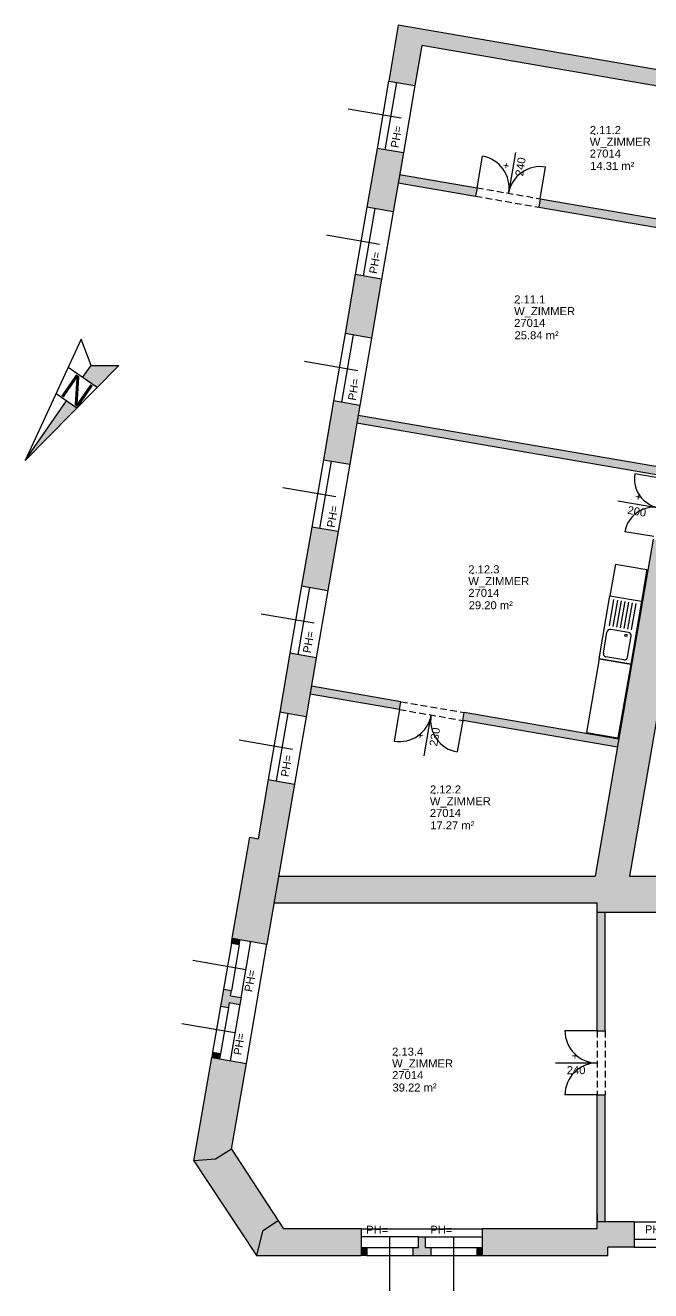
# Model space of a CAD drawing. Header units: centimetres. Extents: x -2015 to 674, y -1541 to 830.
# Drawn here: x -2015 to -844, y -1541 to 830 of the extents above; entities that cross this region are included whole.
import ezdxf
from ezdxf.enums import TextEntityAlignment as Align

# ---------------------------------------------------------------- set-up
doc = ezdxf.new("R2010")
doc.units = ezdxf.units.CM
doc.header["$LTSCALE"] = 50
doc.header["$MEASUREMENT"] = 0
doc.linetypes.add('VERDECKT', pattern=[0.375, 0.25, -0.125])
doc.layers.get('0').update_dxf_attribs({"linetype": 'CONTINUOUS'})
for name, color, linetype in [('ARC-Fenster', 5, 'CONTINUOUS'), ('ARC-Fenster-nv', 5, 'CONTINUOUS'), ('ARC-Tueren', 5, 'CONTINUOUS'), ('ARC-Tueren-nv', 5, 'CONTINUOUS'), ('BE-T-PM', 7, 'CONTINUOUS'), ('BE-T-RNBVBF', 7, 'CONTINUOUS'), ('BS-NPF', 7, 'CONTINUOUS'), ('BS-STT-A', 203, 'CONTINUOUS'), ('BS-WA-A-T', 203, 'CONTINUOUS'), ('BS-WA-C-NT', 253, 'CONTINUOUS'), ('BS-WA-C-T', 253, 'CONTINUOUS'), ('BS-WA-S-NT', 201, 'CONTINUOUS'), ('BS-WA-S-T', 201, 'CONTINUOUS'), ('BS-WA-V-NT', 203, 'VERDECKT'), ('HB-ZU-MOE-EI', 36, 'CONTINUOUS')]:
    doc.layers.add(name, color=color, linetype=linetype)
doc.styles.add('MOE', font='arial.ttf')
doc.styles.add('RNB', font='arial.ttf', dxfattribs={"width": 0.8})
doc.styles.get("Standard").update_dxf_attribs({"font": 'arial.ttf'})

# ---------------------------------------------------------------- blocks, each defined once
blk = doc.blocks.new('*U26')
at = {"layer": 'ARC-Fenster'}
for p, q in [((-64, -55.2), (64, -55.2)), ((-64, -70.2), (64, -70.2))]:
    blk.add_line(p, q, dxfattribs=at)
at = {"layer": 'ARC-Fenster-nv'}
blk.add_line((0, -136.1), (0, -35.2), dxfattribs=at)
blk.add_text('PH=', height=15, rotation=180, dxfattribs=at).set_placement((57.2, -30.7))
at = {"layer": 'ARC-Fenster-nv', "flags": 1}
for tag, p in [('FLAECHE', (-128, 69.1)), ('TIEFE', (-128, 52.5)), ('MATERIAL', (-128, 60.8)), ('FENSTERTYP', (-128, 44.2)), ('AUSSENJALOUSIE', (-128, 35.8)), ('ANTRIEB', (-128, 27.4)), ('G-WERT', (-128, 19.1)), ('FARBE', (-128, 10.8)), ('BEMERKUNG', (-128, 2.4)), ('ANLAGENGRUPPE', (-128, -12.7)), ('DB_ID', (-128, -5.9))]:
    blk.add_attdef(tag, p, '', height=5, dxfattribs=at)
at = {"layer": 'ARC-Fenster-nv'}
blk.add_attdef('PH', text='', height=15, rotation=180, dxfattribs=at).set_placement((9.2, -45.5), align=Align.TOP_LEFT)
at = {"layer": 'ARC-Fenster-nv', "flags": 2}
blk.add_attdef('BREITE1', (-6.2, -135.8), '', height=15, rotation=89.3404, dxfattribs=at)
at = {"layer": 'ARC-Fenster-nv'}
blk.add_attdef('HOEHE', (20.9, -136.3), '', height=15, rotation=89.3404, dxfattribs=at)
blk = doc.blocks.new('*U27')
at = {"layer": 'ARC-Fenster'}
for p, q in [((-64, -55.2), (64, -55.2)), ((-64, -70.2), (64, -70.2))]:
    blk.add_line(p, q, dxfattribs=at)
at = {"layer": 'ARC-Fenster-nv'}
blk.add_line((0, -136.1), (0, -35.2), dxfattribs=at)
blk.add_text('PH=', height=15, rotation=180, dxfattribs=at).set_placement((56.5, -30.4))
at = {"layer": 'ARC-Fenster-nv', "flags": 1}
for tag, p in [('FLAECHE', (-128, 69.1)), ('TIEFE', (-128, 52.5)), ('MATERIAL', (-128, 60.8)), ('FENSTERTYP', (-128, 44.2)), ('AUSSENJALOUSIE', (-128, 35.8)), ('ANTRIEB', (-128, 27.4)), ('G-WERT', (-128, 19.1)), ('FARBE', (-128, 10.8)), ('BEMERKUNG', (-128, 2.4)), ('ANLAGENGRUPPE', (-128, -12.7)), ('DB_ID', (-128, -5.9))]:
    blk.add_attdef(tag, p, '', height=5, dxfattribs=at)
at = {"layer": 'ARC-Fenster-nv'}
blk.add_attdef('PH', text='', height=15, rotation=180, dxfattribs=at).set_placement((8.5, -45.2), align=Align.TOP_LEFT)
at = {"layer": 'ARC-Fenster-nv', "flags": 2}
blk.add_attdef('BREITE1', (-6.2, -135.8), '', height=15, rotation=89.3404, dxfattribs=at)
at = {"layer": 'ARC-Fenster-nv'}
blk.add_attdef('HOEHE', (20.9, -136.3), '', height=15, rotation=89.3404, dxfattribs=at)
blk = doc.blocks.new('*U24')
at = {"layer": 'ARC-Fenster'}
for p, q in [((-64, -35), (64, -35)), ((-64, -50), (64, -50))]:
    blk.add_line(p, q, dxfattribs=at)
at = {"layer": 'ARC-Fenster-nv'}
blk.add_line((0, -115.9), (0, -15), dxfattribs=at)
blk.add_text('PH=', height=15, rotation=180, dxfattribs=at).set_placement((57.2, -9.1))
at = {"layer": 'ARC-Fenster-nv', "flags": 1}
for tag, p in [('TIEFE', (-128, 72.7)), ('FLAECHE', (-128, 89.3)), ('MATERIAL', (-128, 81)), ('AUSSENJALOUSIE', (-128, 55.9)), ('ANTRIEB', (-128, 47.6)), ('FENSTERTYP', (-128, 64.3)), ('G-WERT', (-128, 39.3)), ('FARBE', (-128, 30.9)), ('BEMERKUNG', (-128, 22.6)), ('ANLAGENGRUPPE', (-128, 7.4)), ('DB_ID', (-128, 14.3))]:
    blk.add_attdef(tag, p, '', height=5, dxfattribs=at)
at = {"layer": 'ARC-Fenster-nv'}
blk.add_attdef('PH', text='', height=15, rotation=180, dxfattribs=at).set_placement((9.1, -24), align=Align.TOP_LEFT)
at = {"layer": 'ARC-Fenster-nv', "flags": 2}
blk.add_attdef('BREITE1', (-6.2, -115.6), '', height=15, rotation=89.3404, dxfattribs=at)
at = {"layer": 'ARC-Fenster-nv'}
blk.add_attdef('HOEHE', (20.9, -116.2), '', height=15, rotation=89.3404, dxfattribs=at)
blk = doc.blocks.new('*U11')
at = {"layer": 'ARC-Fenster'}
for p, q in [((-64, -55.2), (64, -55.2)), ((-64, -70.2), (64, -70.2))]:
    blk.add_line(p, q, dxfattribs=at)
at = {"layer": 'ARC-Fenster-nv'}
blk.add_line((0, -136.1), (0, -35.2), dxfattribs=at)
blk.add_text('PH=', height=15, dxfattribs=at).set_placement((-44.1, -44.5))
at = {"layer": 'ARC-Fenster-nv', "flags": 1}
for tag, p in [('FLAECHE', (-128, 69.1)), ('TIEFE', (-128, 52.5)), ('MATERIAL', (-128, 60.8)), ('FENSTERTYP', (-128, 44.2)), ('AUSSENJALOUSIE', (-128, 35.8)), ('ANTRIEB', (-128, 27.4)), ('G-WERT', (-128, 19.1)), ('FARBE', (-128, 10.8)), ('BEMERKUNG', (-128, 2.4)), ('ANLAGENGRUPPE', (-128, -12.7)), ('DB_ID', (-128, -5.9))]:
    blk.add_attdef(tag, p, '', height=5, dxfattribs=at)
at = {"layer": 'ARC-Fenster-nv'}
blk.add_attdef('PH', text='', height=15, rotation=360, dxfattribs=at).set_placement((3.9, -29.6), align=Align.TOP_LEFT)
at = {"layer": 'ARC-Fenster-nv', "flags": 2}
blk.add_attdef('BREITE1', (-6, -135.8), '', height=15, rotation=90, dxfattribs=at)
at = {"layer": 'ARC-Fenster-nv'}
blk.add_attdef('HOEHE', (21.1, -136.1), '', height=15, rotation=90, dxfattribs=at)
blk = doc.blocks.new('*U12')
at = {"layer": 'ARC-Fenster'}
for p, q in [((-43.3, -55.2), (43.3, -55.2)), ((-43.3, -70.2), (43.3, -70.2))]:
    blk.add_line(p, q, dxfattribs=at)
at = {"layer": 'ARC-Fenster-nv'}
blk.add_line((0, -136.1), (0, -35.2), dxfattribs=at)
blk.add_text('PH=', height=15, dxfattribs=at).set_placement((-44.1, -29.5))
at = {"layer": 'ARC-Fenster-nv', "flags": 1}
for tag, p in [('FLAECHE', (-128, 69.1)), ('TIEFE', (-128, 52.5)), ('MATERIAL', (-128, 60.8)), ('FENSTERTYP', (-128, 44.2)), ('AUSSENJALOUSIE', (-128, 35.8)), ('ANTRIEB', (-128, 27.4)), ('G-WERT', (-128, 19.1)), ('FARBE', (-128, 10.8)), ('BEMERKUNG', (-128, 2.4)), ('ANLAGENGRUPPE', (-128, -12.7)), ('DB_ID', (-128, -5.9))]:
    blk.add_attdef(tag, p, '', height=5, dxfattribs=at)
at = {"layer": 'ARC-Fenster-nv'}
blk.add_attdef('PH', text='', height=15, rotation=360, dxfattribs=at).set_placement((3.9, -14.7), align=Align.TOP_LEFT)
at = {"layer": 'ARC-Fenster-nv', "flags": 2}
blk.add_attdef('BREITE1', (-6, -135.8), '', height=15, rotation=90, dxfattribs=at)
at = {"layer": 'ARC-Fenster-nv'}
blk.add_attdef('HOEHE', (21.1, -136.1), '', height=15, rotation=90, dxfattribs=at)
blk = doc.blocks.new('*U13')
at = {"layer": 'ARC-Fenster'}
for p, q in [((-43.5, -55.2), (43.5, -55.2)), ((-43.5, -70.2), (43.5, -70.2))]:
    blk.add_line(p, q, dxfattribs=at)
at = {"layer": 'ARC-Fenster-nv'}
blk.add_line((0, -136.1), (0, -35.2), dxfattribs=at)
blk.add_text('PH=', height=15, rotation=180, dxfattribs=at).set_placement((40.6, -16.2))
at = {"layer": 'ARC-Fenster-nv', "flags": 1}
for tag, p in [('FLAECHE', (-128, 69.1)), ('TIEFE', (-128, 52.5)), ('MATERIAL', (-128, 60.8)), ('FENSTERTYP', (-128, 44.2)), ('AUSSENJALOUSIE', (-128, 35.8)), ('ANTRIEB', (-128, 27.4)), ('G-WERT', (-128, 19.1)), ('FARBE', (-128, 10.8)), ('BEMERKUNG', (-128, 2.4)), ('ANLAGENGRUPPE', (-128, -12.7)), ('DB_ID', (-128, -5.9))]:
    blk.add_attdef(tag, p, '', height=5, dxfattribs=at)
at = {"layer": 'ARC-Fenster-nv'}
blk.add_attdef('PH', text='', height=15, rotation=180, dxfattribs=at).set_placement((-7.4, -31), align=Align.TOP_LEFT)
at = {"layer": 'ARC-Fenster-nv', "flags": 2}
blk.add_attdef('BREITE1', (-6, -135.8), '', height=15, rotation=90, dxfattribs=at)
at = {"layer": 'ARC-Fenster-nv'}
blk.add_attdef('HOEHE', (21.1, -136.1), '', height=15, rotation=90, dxfattribs=at)
blk = doc.blocks.new('*U25')
at = {"layer": 'ARC-Fenster'}
for p, q in [((-64, -55.2), (64, -55.2)), ((-64, -70.2), (64, -70.2))]:
    blk.add_line(p, q, dxfattribs=at)
at = {"layer": 'ARC-Fenster-nv'}
blk.add_line((0, -136.1), (0, -35.2), dxfattribs=at)
blk.add_text('PH=', height=15, rotation=180, dxfattribs=at).set_placement((58.7, -27.7))
at = {"layer": 'ARC-Fenster-nv', "flags": 1}
for tag, p in [('FLAECHE', (-128, 69.1)), ('TIEFE', (-128, 52.5)), ('MATERIAL', (-128, 60.8)), ('FENSTERTYP', (-128, 44.2)), ('AUSSENJALOUSIE', (-128, 35.8)), ('ANTRIEB', (-128, 27.4)), ('G-WERT', (-128, 19.1)), ('FARBE', (-128, 10.8)), ('BEMERKUNG', (-128, 2.4)), ('ANLAGENGRUPPE', (-128, -12.7)), ('DB_ID', (-128, -5.9))]:
    blk.add_attdef(tag, p, '', height=5, dxfattribs=at)
at = {"layer": 'ARC-Fenster-nv'}
blk.add_attdef('PH', text='', height=15, rotation=180, dxfattribs=at).set_placement((10.6, -42.5), align=Align.TOP_LEFT)
at = {"layer": 'ARC-Fenster-nv', "flags": 2}
blk.add_attdef('BREITE1', (-6.2, -135.8), '', height=15, rotation=89.3404, dxfattribs=at)
at = {"layer": 'ARC-Fenster-nv'}
blk.add_attdef('HOEHE', (20.9, -136.3), '', height=15, rotation=89.3404, dxfattribs=at)
blk = doc.blocks.new('*U28')
at = {"layer": 'ARC-Fenster'}
for p, q in [((-64, -55.2), (64, -55.2)), ((-64, -70.2), (64, -70.2))]:
    blk.add_line(p, q, dxfattribs=at)
at = {"layer": 'ARC-Fenster-nv'}
blk.add_line((0, -136.1), (0, -35.2), dxfattribs=at)
blk.add_text('PH=', height=15, rotation=180, dxfattribs=at).set_placement((58, -31.9))
at = {"layer": 'ARC-Fenster-nv', "flags": 1}
for tag, p in [('FLAECHE', (-128, 69.1)), ('TIEFE', (-128, 52.5)), ('MATERIAL', (-128, 60.8)), ('FENSTERTYP', (-128, 44.2)), ('AUSSENJALOUSIE', (-128, 35.8)), ('ANTRIEB', (-128, 27.4)), ('G-WERT', (-128, 19.1)), ('FARBE', (-128, 10.8)), ('BEMERKUNG', (-128, 2.4)), ('ANLAGENGRUPPE', (-128, -12.7)), ('DB_ID', (-128, -5.9))]:
    blk.add_attdef(tag, p, '', height=5, dxfattribs=at)
at = {"layer": 'ARC-Fenster-nv'}
blk.add_attdef('PH', text='', height=15, rotation=180, dxfattribs=at).set_placement((10, -46.7), align=Align.TOP_LEFT)
at = {"layer": 'ARC-Fenster-nv', "flags": 2}
blk.add_attdef('BREITE1', (-6.2, -135.8), '', height=15, rotation=89.3404, dxfattribs=at)
at = {"layer": 'ARC-Fenster-nv'}
blk.add_attdef('HOEHE', (20.9, -136.3), '', height=15, rotation=89.3404, dxfattribs=at)
blk = doc.blocks.new('*U7')
at = {"layer": 'ARC-Fenster'}
for p, q in [((-64, -55.2), (64, -55.2)), ((-64, -70.2), (64, -70.2))]:
    blk.add_line(p, q, dxfattribs=at)
at = {"layer": 'ARC-Fenster-nv'}
blk.add_line((0, -136.1), (0, -35.2), dxfattribs=at)
blk.add_text('PH=', height=15, rotation=180, dxfattribs=at).set_placement((53.6, -33.3))
at = {"layer": 'ARC-Fenster-nv', "flags": 1}
for tag, p in [('FLAECHE', (-128, 69.1)), ('TIEFE', (-128, 52.5)), ('MATERIAL', (-128, 60.8)), ('FENSTERTYP', (-128, 44.2)), ('AUSSENJALOUSIE', (-128, 35.8)), ('ANTRIEB', (-128, 27.4)), ('G-WERT', (-128, 19.1)), ('FARBE', (-128, 10.8)), ('BEMERKUNG', (-128, 2.4)), ('ANLAGENGRUPPE', (-128, -12.7)), ('DB_ID', (-128, -5.9))]:
    blk.add_attdef(tag, p, '', height=5, dxfattribs=at)
at = {"layer": 'ARC-Fenster-nv'}
blk.add_attdef('PH', text='', height=15, rotation=180, dxfattribs=at).set_placement((5.6, -48.1), align=Align.TOP_LEFT)
at = {"layer": 'ARC-Fenster-nv', "flags": 2}
blk.add_attdef('BREITE1', (-6.2, -135.8), '', height=15, rotation=89.3404, dxfattribs=at)
at = {"layer": 'ARC-Fenster-nv'}
blk.add_attdef('HOEHE', (20.9, -136.3), '', height=15, rotation=89.3404, dxfattribs=at)
blk = doc.blocks.new('BS-Nordpeil')
h = blk.add_hatch(color=256)
h.paths.add_polyline_path([(122.7, 178), (107, 155.2), (134.2, 136.5), (175, 178)])
h.paths.add_polyline_path([(0, 0), (96.4, 98), (76.8, 111.5)])
for p, q in [((104.1, 226.9), (0, 0)), ((122.7, 178), (104.1, 226.9)), ((175, 178), (0, 0)), ((134.2, 136.5), (79.8, 174)), ((107, 155.2), (122.7, 178)), ((122.7, 178), (175, 178)), ((96.4, 98), (57.3, 124.9)), ((0, 0), (76.8, 111.5))]:
    blk.add_line(p, q)
at = {"insert": (90.2, 164.6), "char_height": 49, "attachment_point": 1, "rotation": 325.4226}
blk.add_mtext_dynamic_manual_height_columns('N', width=115.716, gutter_width=12.5, heights=[0], dxfattribs=at)
blk = doc.blocks.new('*U33')
at = {"layer": 'ARC-Tueren'}
for p, q in [((-55, 79.5), (-55, 24.5)), ((55, 79.5), (55, 24.5))]:
    blk.add_line(p, q, dxfattribs=at)
for centre, start, end in [((-55, 79.5), 270, 0), ((55, 79.5), 180, 270)]:
    blk.add_arc(centre, 55, start, end, dxfattribs=at)
at = {"layer": 'ARC-Tueren-nv'}
blk.add_line((0, 1.9), (0, 79.5), dxfattribs=at)
at = {"layer": 'ARC-Tueren-nv', "insert": (-21.1, 32.4), "char_height": 15, "width": 48.816, "attachment_point": 1, "rotation": 89.7958}
blk.add_mtext('+', dxfattribs=at)
at = {"layer": 'ARC-Tueren-nv', "flags": 1}
for tag, p in [('TUERTYP', (-99.1, 148)), ('FLAECHE', (-99.1, 139.5)), ('ANSCHLAGTYP', (-99.1, 122.3)), ('DORNMASS', (-99.1, 130.9)), ('MATERIAL', (-99.1, 113.8)), ('FARBE', (-99.1, 105.2))]:
    blk.add_attdef(tag, p, '', height=5, dxfattribs=at)
at = {"layer": 'ARC-Tueren-nv'}
for tag, p in [('BEMERKUNG', (-0.9, 112.3)), ('BRANDSCHUTZ-KL', (-0.4, 96.4)), ('TUER-NR', (0, 79.6))]:
    blk.add_attdef(tag, text='', height=12.5, dxfattribs=at).set_placement(p, align=Align.CENTER)
at = {"layer": 'ARC-Tueren-nv', "flags": 2}
for tag, p in [('BREITE2', (-6.1, 43.2)), ('BREITE1', (-5.5, 8.5))]:
    blk.add_attdef(tag, p, '', height=15, rotation=89.7958, dxfattribs=at)
at = {"layer": 'ARC-Tueren-nv'}
blk.add_attdef('HOEHE', (21, 22.8), '', height=15, rotation=89.7958, dxfattribs=at)
blk = doc.blocks.new('*U37')
at = {"linetype": 'Continuous'}
for p, q in [((0, -60), (0, 0)), ((0, 0), (120, 0)), ((120, 0), (120, -60)), ((6, -10), (56, -10)), ((6, -17), (56, -17)), ((62, -14), (62, -48)), ((108, -8), (68, -8)), ((114, -14), (114, -48)), ((6, -24), (56, -24)), ((6, -31), (56, -31)), ((6, -38), (56, -38)), ((6, -45), (56, -45)), ((120, -60), (0, -60)), ((6, -52), (56, -52)), ((108, -54), (68, -54))]:
    blk.add_line(p, q, dxfattribs=at)
blk.add_circle((68, -18), 2, dxfattribs=at)
for centre, start, end in [((68, -14), 90, 180), ((108, -14), 0, 90), ((68, -48), 180, 270), ((108, -48), 270, 0)]:
    blk.add_arc(centre, 6, start, end, dxfattribs=at)
at = {"style": 'MOE', "flags": 1}
for tag, p in [('BEZEICHNUNG', (62.4, -15.8)), ('HERSTELLER', (60.2, -24.4)), ('BEMERKUNG', (60.2, -50.1))]:
    blk.add_attdef(tag, text='', height=5, dxfattribs=at).set_placement(p, align=Align.CENTER)
at = {"style": 'MOE', "flags": 3}
for tag, p in [('LAENGE1', (37, -33)), ('BREITE1', (37, -40.9))]:
    blk.add_attdef(tag, p, '', height=5, dxfattribs=at)
blk = doc.blocks.new('*U38')
for p, q in [((0, 0), (0, 60)), ((0, 60), (140, 60)), ((140, 0), (140, 60)), ((0, 0), (140, 0))]:
    blk.add_line(p, q)
at = {"style": 'MOE', "flags": 3}
for tag, p in [('LAENGE1', (7.7, 31.3)), ('BREITE1', (7.7, 23.5))]:
    blk.add_attdef(tag, p, '', height=5, dxfattribs=at)
at = {"style": 'MOE', "flags": 1}
for tag, height, p in [('HERSTELLER', 5, (31.2, 40)), ('BEMERKUNG', 5, (31.2, 14.3)), ('BEZEICHNUNG', 12.5, (33.8, -18.2))]:
    blk.add_attdef(tag, text='', height=height, dxfattribs=at).set_placement(p, align=Align.CENTER)
blk = doc.blocks.new('*U39')
for p, q in [((0, 0), (0, 60)), ((0, 60), (60, 60)), ((60, 0), (60, 60)), ((0, 0), (60, 0))]:
    blk.add_line(p, q)
at = {"style": 'MOE', "flags": 3}
for tag, p in [('LAENGE1', (7.7, 31.3)), ('BREITE1', (7.7, 23.5))]:
    blk.add_attdef(tag, p, '', height=5, dxfattribs=at)
at = {"style": 'MOE', "flags": 1}
for tag, height, p in [('HERSTELLER', 5, (31.2, 40)), ('BEMERKUNG', 5, (31.2, 14.3)), ('BEZEICHNUNG', 12.5, (33.8, -18.2))]:
    blk.add_attdef(tag, text='', height=height, dxfattribs=at).set_placement(p, align=Align.CENTER)
blk = doc.blocks.new('*U42')
at = {"layer": 'ARC-Tueren'}
for p, q in [((-60, 0), (-60, -60)), ((60, 0), (60, -60))]:
    blk.add_line(p, q, dxfattribs=at)
for centre, start, end in [((-60, 0), 270, 0), ((60, 0), 180, 270)]:
    blk.add_arc(centre, 60, start, end, dxfattribs=at)
at = {"layer": 'ARC-Tueren-nv'}
blk.add_line((0, -77.6), (0, 0), dxfattribs=at)
at = {"layer": 'ARC-Tueren-nv', "insert": (-21.1, -47.2), "char_height": 15, "width": 48.816, "attachment_point": 1, "rotation": 90}
blk.add_mtext('+', dxfattribs=at)
at = {"layer": 'ARC-Tueren-nv', "flags": 1}
for tag, p in [('TUERTYP', (-99.1, 68.5)), ('ANSCHLAGTYP', (-99.1, 42.8)), ('FLAECHE', (-99.1, 60)), ('DORNMASS', (-99.1, 51.4)), ('MATERIAL', (-99.1, 34.2)), ('FARBE', (-99.1, 25.7))]:
    blk.add_attdef(tag, p, '', height=5, dxfattribs=at)
at = {"layer": 'ARC-Tueren-nv', "flags": 2}
for tag, p in [('BREITE2', (-6.1, -36.3)), ('BREITE1', (-5.3, -72.9))]:
    blk.add_attdef(tag, p, '', height=15, rotation=90, dxfattribs=at)
at = {"layer": 'ARC-Tueren-nv'}
for tag, p in [('BRANDSCHUTZ-KL', (-0.4, 16.9)), ('BEMERKUNG', (-0.9, 32.8)), ('TUER-NR', (0, 0.1))]:
    blk.add_attdef(tag, text='', height=12.5, dxfattribs=at).set_placement(p, align=Align.CENTER)
blk.add_attdef('HOEHE', (21, -56.6), '', height=15, rotation=90, dxfattribs=at)
blk = doc.blocks.new('*U40')
at = {"layer": 'ARC-Tueren'}
for p, q in [((-60, 79.5), (-60, 19.5)), ((60, 79.5), (60, 19.5))]:
    blk.add_line(p, q, dxfattribs=at)
for centre, start, end in [((-60, 79.5), 270, 0), ((60, 79.5), 180, 270)]:
    blk.add_arc(centre, 60, start, end, dxfattribs=at)
at = {"layer": 'ARC-Tueren-nv'}
blk.add_line((0, 1.9), (0, 79.5), dxfattribs=at)
at = {"layer": 'ARC-Tueren-nv', "insert": (21.1, 35.6), "char_height": 15, "width": 48.816, "attachment_point": 1, "rotation": 271.3662}
blk.add_mtext('+', dxfattribs=at)
at = {"layer": 'ARC-Tueren-nv', "flags": 1}
for tag, p in [('TUERTYP', (-99.1, 148)), ('FLAECHE', (-99.1, 139.5)), ('ANSCHLAGTYP', (-99.1, 122.3)), ('DORNMASS', (-99.1, 130.9)), ('MATERIAL', (-99.1, 113.8)), ('FARBE', (-99.1, 105.2))]:
    blk.add_attdef(tag, p, '', height=5, dxfattribs=at)
at = {"layer": 'ARC-Tueren-nv'}
for tag, p in [('BEMERKUNG', (-0.9, 112.3)), ('BRANDSCHUTZ-KL', (-0.4, 96.4)), ('TUER-NR', (0, 79.6))]:
    blk.add_attdef(tag, text='', height=12.5, dxfattribs=at).set_placement(p, align=Align.CENTER)
at = {"layer": 'ARC-Tueren-nv', "flags": 2}
for tag, p in [('BREITE1', (5.9, 62.2)), ('BREITE2', (6.4, 24.4))]:
    blk.add_attdef(tag, p, '', height=15, rotation=271.3662, dxfattribs=at)
at = {"layer": 'ARC-Tueren-nv'}
blk.add_attdef('HOEHE', (-21.3, 44), '', height=15, rotation=271.3662, dxfattribs=at)
blk = doc.blocks.new('RNB-VBF')
at = {"layer": 'BE-T-PM'}
blk.add_point((0, 0), dxfattribs=at)
at = {"layer": 'BE-T-RNBVBF', "style": 'RNB'}
for tag, p in [('RAUM_NUMMER', (-8.6, 0.1)), ('RAUM_BEZEICHNUNG', (-8.6, -21.9)), ('RAUM_NUMMER_OE', (-8.6, -43.9)), ('FLAECHE', (-7.9, -67.1))]:
    blk.add_attdef(tag, p, '', height=15, dxfattribs=at)
for tag, p, height, flags in [('BELEGUNG_MAX', (72.4, -52.8), 2.5, 9), ('BELEGUNG_AUS_MOEBLIERUNGSPLAN', (72.4, -56.9), 2.5, 9), ('BEMERKUNG', (72.4, -69.4), 2.5, 9), ('RAUM_HOEHE', (72.4, -73.4), 2.5, 9), ('ID', (72.4, -61.1), 2.5, 9), ('ID_RNB', (72.4, -65.3), 2.5, 9), ('RAUM_NUMMER_PLATZHALTER', (-9.2, -89.3), 15, 1), ('RAUM_FUNKTION', (72.4, -77.4), 2.5, 9), ('RAUM_AUFBAU', (72.4, -81.4), 2.5, 9), ('RAUM_MIETEINHEIT', (72.4, -85.4), 2.5, 9), ('BODENBELAG_AUS_PLAN', (-9.2, -111.3), 15, 1)]:
    blk.add_attdef(tag, p, '', height=height, dxfattribs=dict(at, flags=flags))

msp = doc.modelspace()

# ---------------------------------------------------------------- hatches: boundary and pattern name
at = {"layer": 'BS-WA-C-NT'}
h = msp.add_hatch(color=256, dxfattribs=at)
h.paths.add_polyline_path([(-738.8, 451.4), (-1051.2, 505.2), (-1054, 489.5), (-741.6, 435.6)])
h.paths.add_polyline_path([(-1314.4, 550.6), (-1317.1, 534.8), (-1172.2, 509.9), (-1169.5, 525.6)])
h.paths.add_polyline_path([(-1392.1, 99.2), (-1394.7, 84.4), (-819.2, -14.7), (-816.6, 0.1)])
h.paths.add_polyline_path([(-645.1, 623), (-655, 624.7), (-670.3, 536), (-660.4, 534.3)])
h.paths.add_polyline_path([(-697.6, 632), (-707.4, 633.7), (-722.7, 545), (-712.9, 543.3)])
h = msp.add_hatch(color=256, dxfattribs=at)
h.dxf.hatch_style = 1
h.paths.add_polyline_path([(-929.9, -831.6), (-944.9, -831.6), (-944.9, -1054.1), (-929.9, -1054.1)])
h.paths.add_polyline_path([(-944.9, -1411.6), (-929.9, -1411.6), (-929.9, -1174.1), (-944.9, -1174.1)])
for points in [[(-1627.6, -880.1), (-1629.3, -890), (-1614.6, -892.5), (-1612.9, -882.7)], [(-1611.3, -991.5), (-1631, -988.1), (-1629.3, -978.3), (-1644.1, -975.7), (-1649.7, -1008.2), (-1634.9, -1010.8), (-1633.2, -1000.9), (-1613.5, -1004.3)], [(-1651.4, -1106.4), (-1649.7, -1096.5), (-1664.5, -1094), (-1666.2, -1103.8)], [(-1256.1, -1459.9), (-1266.1, -1459.9), (-1266.1, -1439.9), (-1279.1, -1439.9), (-1279.1, -1459.9), (-1289.1, -1459.9), (-1289.1, -1474.9), (-1256.1, -1474.9)], [(-1376.1, -1459.9), (-1386.1, -1459.9), (-1386.1, -1474.9), (-1376.1, -1474.9)], [(-1159.1, -1459.9), (-1169.1, -1459.9), (-1169.1, -1474.9), (-1159.1, -1474.9)]]:
    msp.add_hatch(color=256, dxfattribs=at).paths.add_polyline_path(points)
at = {"layer": 'BS-WA-C-T'}
h = msp.add_hatch(color=256, dxfattribs=at)
h.dxf.hatch_style = 1
h.paths.add_polyline_path([(-1316.9, 830.1), (-1334.9, 725.6), (-1334.9, 725.6), (-1285.7, 717.1), (-1272.8, 792), (-697.2, 692.9), (-707.4, 633.7), (-645.1, 623), (-634.9, 682.1), (-64.6, 583.9), (-78.7, 502.1), (-35.3, 494.6), (-16.1, 605.9)])
h.paths.add_polyline_path([(-664.1, 667.3), (-666.5, 653.5), (-680.3, 655.9), (-677.9, 669.7)], flags=16)
h = msp.add_hatch(color=256, dxfattribs=at)
h.dxf.hatch_style = 1
h.paths.add_polyline_path([(-1307.4, 591), (-1356.7, 599.5), (-1375.7, 489.1), (-1375.7, 489.1), (-1326.4, 480.6)])
h = msp.add_hatch(color=256, dxfattribs=at)
h.paths.add_polyline_path([(-1388.9, 118), (-1438.2, 126.4), (-1457.2, 16.1), (-1407.9, 7.6)])
h.paths.add_polyline_path([(-1348.1, 354.5), (-1397.4, 363), (-1397.4, 363), (-1416.4, 252.6), (-1367.2, 244.1)])
h = msp.add_hatch(color=256, dxfattribs=at)
h.paths.add_polyline_path([(-1470.4, -355.1), (-1519.7, -346.6), (-1519.7, -346.6), (-1538.7, -457), (-1489.4, -465.5)])
h.paths.add_polyline_path([(-1429.6, -118.6), (-1478.9, -110.1), (-1497.9, -220.4), (-1448.7, -228.9), (-1448.7, -228.9)])
h.paths.add_polyline_path([(-1511.2, -591.6), (-1560.4, -583.1), (-1579.5, -694), (-1595.1, -691.3), (-1627.6, -880.1), (-1562.8, -891.3)])
h = msp.add_hatch(color=256, dxfattribs=at)
h.dxf.hatch_style = 1
h.paths.add_polyline_path([(-554.1, -831.6), (-554.1, -764.1), (-554.6, -764.1), (-554.6, -632.6), (-599.6, -632.6), (-599.6, -764.1), (-884.1, -764.1), (-777.2, -143.7), (-839.5, -133), (-948.3, -764.1), (-1540.9, -764.1), (-1549.5, -814.1), (-944.9, -814.1), (-944.9, -831.6)])
h = msp.add_hatch(color=256, dxfattribs=at)
h.paths.add_polyline_path([(-1196.3, -472.3), (-906.6, -522.2), (-904, -507.5), (-1193.8, -457.5)])
h.paths.add_polyline_path([(-1314.6, -451.9), (-1312, -437.2), (-1479.6, -408.3), (-1482.1, -423.1)])
h = msp.add_hatch(color=256, dxfattribs=at)
h.dxf.hatch_style = 1
h.paths.add_polyline_path([(-1601.3, -1115), (-1666.2, -1103.8), (-1699.5, -1297.5), (-1659, -1294.3), (-1629, -1275.3)])
msp.add_hatch(color=256, dxfattribs=at).paths.add_polyline_path([(-1629, -1275.3), (-1659, -1294.3), (-1699.5, -1297.5), (-1582.6, -1474.9), (-1570.9, -1429), (-1541.6, -1409.9)])
h = msp.add_hatch(color=256, dxfattribs=at)
h.dxf.hatch_style = 1
h.paths.add_polyline_path([(-1386.1, -1424.9), (-1531.9, -1424.9), (-1541.6, -1409.9), (-1570.9, -1429), (-1582.6, -1474.9), (-1386.1, -1474.9)])
h.paths.add_polyline_path([(-875.1, -1411.6), (-944.9, -1411.6), (-944.9, -1424.9), (-1159.1, -1424.9), (-1159.1, -1474.9), (-924.9, -1474.9), (-924.9, -1459.1), (-875.1, -1459.1)])
h.paths.add_polyline_path([(-610.1, -1411.6), (-747.1, -1411.6), (-747.1, -1459.1), (-610.1, -1459.1)])
h.paths.add_polyline_path([(-345.1, -1411.6), (-482.1, -1411.6), (-482.1, -1459.1), (-345.1, -1459.1)])
h.paths.add_polyline_path([(-85.1, -1411.6), (-217.1, -1411.6), (-217.1, -1459.1), (-85.1, -1459.1)])
h.paths.add_polyline_path([(174.9, -1411.6), (42.9, -1411.6), (42.9, -1459.1), (174.9, -1459.1)])
h.paths.add_polyline_path([(434.9, -1411.6), (302.9, -1411.6), (302.9, -1459.1), (434.9, -1459.1)])

# ---------------------------------------------------------------- linework, layer by layer
at = {"layer": 'ARC-Fenster'}
for p, q in [((-1376.1, -1474.9), (-1289.1, -1474.9)), ((-1256.1, -1474.9), (-1169.1, -1474.9))]:
    msp.add_line(p, q, dxfattribs=at)
at = {"layer": 'BS-STT-A'}
for p, q in [((-1611.3, -991.5), (-1593.1, -886.1)), ((-1613.5, -1004.3), (-1631.7, -1109.8)), ((-1279.1, -1439.9), (-1386.1, -1439.9)), ((-1266.1, -1439.9), (-1159.1, -1440))]:
    msp.add_line(p, q, dxfattribs=at)
at = {"layer": 'BS-WA-A-T'}
for p, q in [((-1285.7, 717.1), (-1307.4, 591)), ((-1326.4, 480.6), (-1348.1, 354.5)), ((-1367.2, 244.1), (-1388.9, 118)), ((-1407.9, 7.6), (-1429.6, -118.6)), ((-1448.7, -228.9), (-1470.4, -355.1)), ((-1489.4, -465.5), (-1511.2, -591.6)), ((-1601.3, -1115), (-1562.8, -891.3)), ((-875.1, -1411.6), (-747.1, -1411.6)), ((-1386.1, -1424.9), (-1159, -1424.9))]:
    msp.add_line(p, q, dxfattribs=at)
at = {"layer": 'BS-WA-S-NT'}
for p, q in [((-1314.4, 550.6), (-1169.5, 525.6)), ((-1317.1, 534.8), (-1172.2, 509.9)), ((-1169.5, 525.6), (-1172.2, 509.9)), ((-1051.2, 505.2), (-1054, 489.5)), ((-1051.2, 505.2), (-738.8, 451.4)), ((-1054, 489.5), (-741.6, 435.6)), ((-816.6, 0.1), (-1392.1, 99.2)), ((-819.2, -14.7), (-1394.7, 84.4)), ((-1314.6, -451.9), (-1482.1, -423.1)), ((-1312, -437.2), (-1479.6, -408.3)), ((-1314.6, -451.9), (-1312, -437.2)), ((-1196.3, -472.3), (-1193.8, -457.5)), ((-906.6, -522.2), (-1196.3, -472.3)), ((-904, -507.5), (-1193.8, -457.5)), ((-944.9, -1054.1), (-944.9, -831.6)), ((-929.9, -1054.1), (-929.9, -831.6)), ((-1629.3, -890), (-1627.6, -880.1)), ((-1614.6, -892.5), (-1629.3, -890)), ((-1614.6, -892.5), (-1612.9, -882.7)), ((-1644.1, -975.7), (-1649.7, -1008.2)), ((-1644.1, -975.7), (-1629.3, -978.3)), ((-1631, -988.1), (-1629.3, -978.3)), ((-1631, -988.1), (-1611.3, -991.5)), ((-1611.3, -991.5), (-1613.5, -1004.3)), ((-1634.9, -1010.8), (-1649.7, -1008.2)), ((-1633.2, -1000.9), (-1634.9, -1010.8)), ((-1633.2, -1000.9), (-1613.5, -1004.3)), ((-944.9, -1054.1), (-929.9, -1054.1)), ((-1664.5, -1094), (-1666.2, -1103.8)), ((-1664.5, -1094), (-1649.7, -1096.5)), ((-1649.7, -1096.5), (-1651.4, -1106.4)), ((-944.9, -1411.6), (-944.9, -1174.1)), ((-944.9, -1174.1), (-929.9, -1174.1)), ((-929.9, -1411.6), (-929.9, -1174.1)), ((-1279.1, -1459.9), (-1279.1, -1439.9)), ((-1279.1, -1439.9), (-1266.1, -1439.9)), ((-1266.1, -1459.9), (-1266.1, -1439.9)), ((-1386.1, -1459.9), (-1376.1, -1459.9)), ((-1376.1, -1459.9), (-1376.1, -1474.9)), ((-1289.1, -1474.9), (-1289.1, -1459.9)), ((-1289.1, -1459.9), (-1279.1, -1459.9)), ((-1266.1, -1459.9), (-1256.1, -1459.9)), ((-1256.1, -1459.9), (-1256.1, -1474.9)), ((-1169.1, -1474.9), (-1169.1, -1459.9)), ((-1169.1, -1459.9), (-1159.1, -1459.9)), ((-1376.1, -1474.9), (-1386.1, -1474.9)), ((-1289.1, -1474.9), (-1256.1, -1474.9)), ((-1169.1, -1474.9), (-1159.1, -1474.9))]:
    msp.add_line(p, q, dxfattribs=at)
at = {"layer": 'BS-WA-S-T'}
for p, q in [((-1316.9, 830.1), (-1334.9, 725.6)), ((-16.1, 605.9), (-1316.9, 830.1)), ((-1272.8, 792), (-1285.7, 717.1)), ((-697.2, 692.9), (-1272.8, 792)), ((-1334.9, 725.6), (-1285.7, 717.1)), ((-1356.7, 599.5), (-1375.7, 489.1)), ((-1307.4, 591), (-1356.7, 599.5)), ((-1307.4, 591), (-1326.4, 480.6)), ((-1326.4, 480.6), (-1375.7, 489.1)), ((-1397.4, 363), (-1416.4, 252.6)), ((-1348.1, 354.5), (-1397.4, 363)), ((-1348.1, 354.5), (-1367.2, 244.1)), ((-1367.2, 244.1), (-1416.4, 252.6)), ((-1438.2, 126.4), (-1457.2, 16.1)), ((-1388.9, 118), (-1438.2, 126.4)), ((-1388.9, 118), (-1407.9, 7.6)), ((-1388.9, 118), (-1407.9, 7.6)), ((-1457.2, 16.1), (-1407.9, 7.6)), ((-1478.9, -110.1), (-1497.9, -220.4)), ((-1429.6, -118.6), (-1478.9, -110.1)), ((-1429.6, -118.6), (-1448.7, -228.9)), ((-839.5, -133), (-948.3, -764.1)), ((-777.2, -143.7), (-884.1, -764.1)), ((-1497.9, -220.4), (-1448.7, -228.9)), ((-1519.7, -346.6), (-1538.7, -457)), ((-1470.4, -355.1), (-1519.7, -346.6)), ((-1470.4, -355.1), (-1489.4, -465.5)), ((-1489.4, -465.5), (-1538.7, -457)), ((-1560.4, -583.1), (-1579.5, -694)), ((-1511.2, -591.6), (-1562.8, -891.3)), ((-1560.4, -583.1), (-1511.2, -591.6)), ((-1627.6, -880.1), (-1595.1, -691.3)), ((-1595.1, -691.3), (-1579.5, -694)), ((-1540.7, -764.1), (-948.3, -764.1)), ((-884.1, -764.1), (-599.6, -764.1)), ((-1549.5, -814.1), (-944.9, -814.1)), ((-944.9, -831.6), (-944.9, -814.1)), ((-944.9, -831.6), (-554.1, -831.6)), ((-1627.6, -880.1), (-1562.8, -891.3)), ((-1699.5, -1297.5), (-1666.2, -1103.8)), ((-1666.2, -1103.8), (-1601.3, -1115)), ((-1629, -1275.3), (-1601.3, -1115)), ((-1629, -1275.3), (-1659, -1294.3)), ((-1629, -1275.3), (-1531.9, -1424.9)), ((-1659, -1294.3), (-1699.5, -1297.5)), ((-1699.5, -1297.5), (-1582.6, -1474.9)), ((-944.9, -1396.6), (-944.9, -1409.9)), ((-1541.6, -1409.9), (-1570.9, -1429)), ((-875.1, -1411.6), (-944.9, -1411.6)), ((-944.9, -1424.9), (-944.9, -1411.6)), ((-875.1, -1411.6), (-875.1, -1459.1)), ((-1570.9, -1429), (-1582.6, -1474.9)), ((-1386.2, -1424.9), (-1531.9, -1424.9)), ((-1386.1, -1424.9), (-1386.1, -1474.9)), ((-944.9, -1424.9), (-1159.1, -1424.9)), ((-1159.1, -1474.9), (-1159.1, -1424.9)), ((-924.9, -1474.9), (-924.9, -1459.1)), ((-875.1, -1459.1), (-924.9, -1459.1)), ((-1582.6, -1474.9), (-1386.1, -1474.9)), ((-1159.1, -1474.9), (-924.9, -1474.9))]:
    msp.add_line(p, q, dxfattribs=at)
at = {"layer": 'BS-WA-V-NT'}
for p, q in [((-1169.5, 525.6), (-1051.2, 505.2)), ((-1172.2, 509.9), (-1054, 489.5)), ((-1312, -437.2), (-1193.8, -457.5)), ((-1314.6, -451.9), (-1196.3, -472.3)), ((-944.9, -1054.1), (-944.9, -1174.1)), ((-929.9, -1054.1), (-929.9, -1174.1))]:
    msp.add_line(p, q, dxfattribs=at)

# ---------------------------------------------------------------- block references
at = {"layer": 'ARC-Fenster'}
for name, p, rotation in [('*U26', (-1276.7, 650.6), 260.2240750596833), ('*U27', (-1317.4, 414.1), 260.2240750596833), ('*U24', (-1378, 181), 260.2240750596833), ('*U25', (-1398.9, -58.9), 260.2240750596833), ('*U28', (-1439.7, -295.4), 260.2240750596833), ('*U7', (-1480.4, -531.9), 260.2240750596833), ('*U13', (-1567.6, -944.8), 260.224078671103), ('*U13', (-1588, -1063), 260.224078671103)]:
    msp.add_blockref(name, p, dxfattribs=dict(at, rotation=rotation))
for name, p in [('*U12', (-1332.9, -1404.7)), ('*U12', (-1212.9, -1404.7)), ('*U11', (-811.1, -1388.9))]:
    msp.add_blockref(name, p, dxfattribs=at)
at = {"layer": 'ARC-Tueren'}
ref = msp.add_blockref('*U40', (-1096.9, 593.8), dxfattribs=dict(at, rotation=170.2240752053893))
ref.add_attrib('HOEHE', '240', (-1083.4, 546.8), dxfattribs={"layer": 'ARC-Tueren-nv', "height": 15, "rotation": 81.5902})
ref = msp.add_blockref('*U33', (-907.7, -60.3), dxfattribs=dict(at, rotation=260.2240752053893))
ref.add_attrib('HOEHE', '200', (-888.8, -84.9), dxfattribs={"layer": 'ARC-Tueren-nv', "height": 15, "rotation": 350.0198})
ref = msp.add_blockref('*U42', (-1255.5, -462.1), dxfattribs=dict(at, rotation=350.2240751164055))
ref.add_attrib('HOEHE', '230', (-1244.3, -521.5), dxfattribs={"layer": 'ARC-Tueren-nv', "height": 15, "rotation": 80.2241})
ref = msp.add_blockref('*U42', (-944.9, -1114.1), dxfattribs=dict(at, rotation=270))
ref.add_attrib('HOEHE', '240', (-1001.5, -1135.1), dxfattribs={"layer": 'ARC-Tueren-nv', "height": 15})
at = {"layer": 'BE-T-RNBVBF'}
for p, values in [((-949.8, 626.2), {'RAUM_NUMMER': '2.11.2', 'RAUM_BEZEICHNUNG': 'W_ZIMMER', 'RAUM_NUMMER_OE': '27014', 'FLAECHE': '14.31 m²'}), ((-1091.4, 308.9), {'RAUM_NUMMER': '2.11.1', 'RAUM_BEZEICHNUNG': 'W_ZIMMER', 'RAUM_NUMMER_OE': '27014', 'FLAECHE': '25.84 m²'}), ((-1177.2, -196.9), {'RAUM_NUMMER': '2.12.3', 'RAUM_BEZEICHNUNG': 'W_ZIMMER', 'RAUM_NUMMER_OE': '27014', 'FLAECHE': '29.20 m²'}), ((-1249.2, -609.3), {'RAUM_NUMMER': '2.12.2', 'RAUM_BEZEICHNUNG': 'W_ZIMMER', 'RAUM_NUMMER_OE': '27014', 'FLAECHE': '17.27 m²'}), ((-1319.9, -1100.5), {'RAUM_NUMMER': '2.13.4', 'RAUM_BEZEICHNUNG': 'W_ZIMMER', 'RAUM_NUMMER_OE': '27014', 'FLAECHE': '39.22 m²'})]:
    msp.add_blockref('RNB-VBF', p, dxfattribs=at).add_auto_attribs(values)
at = {"layer": 'BS-NPF', "rotation": 359.8996686130014}
msp.add_blockref('BS-Nordpeil', (-2015.1, 15), dxfattribs=at)
at = {"layer": 'HB-ZU-MOE-EI', "rotation": 260.2240752053895}
for name, p in [('*U39', (-910.5, -179.6)), ('*U37', (-861.5, -248.9)), ('*U38', (-941, -357))]:
    msp.add_blockref(name, p, dxfattribs=at)

doc.saveas('drawing.dxf')
